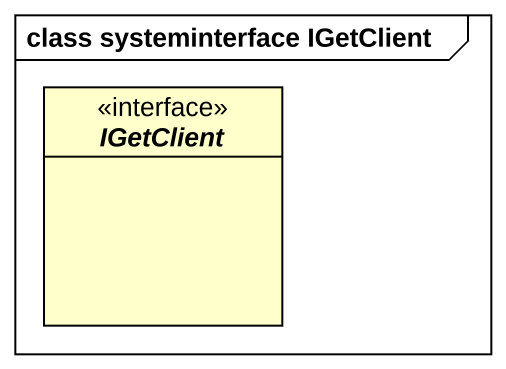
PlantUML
@startuml
mainframe class systeminterface IGetClient
hide circle
hide empty members
interface IGetClient
@enduml
